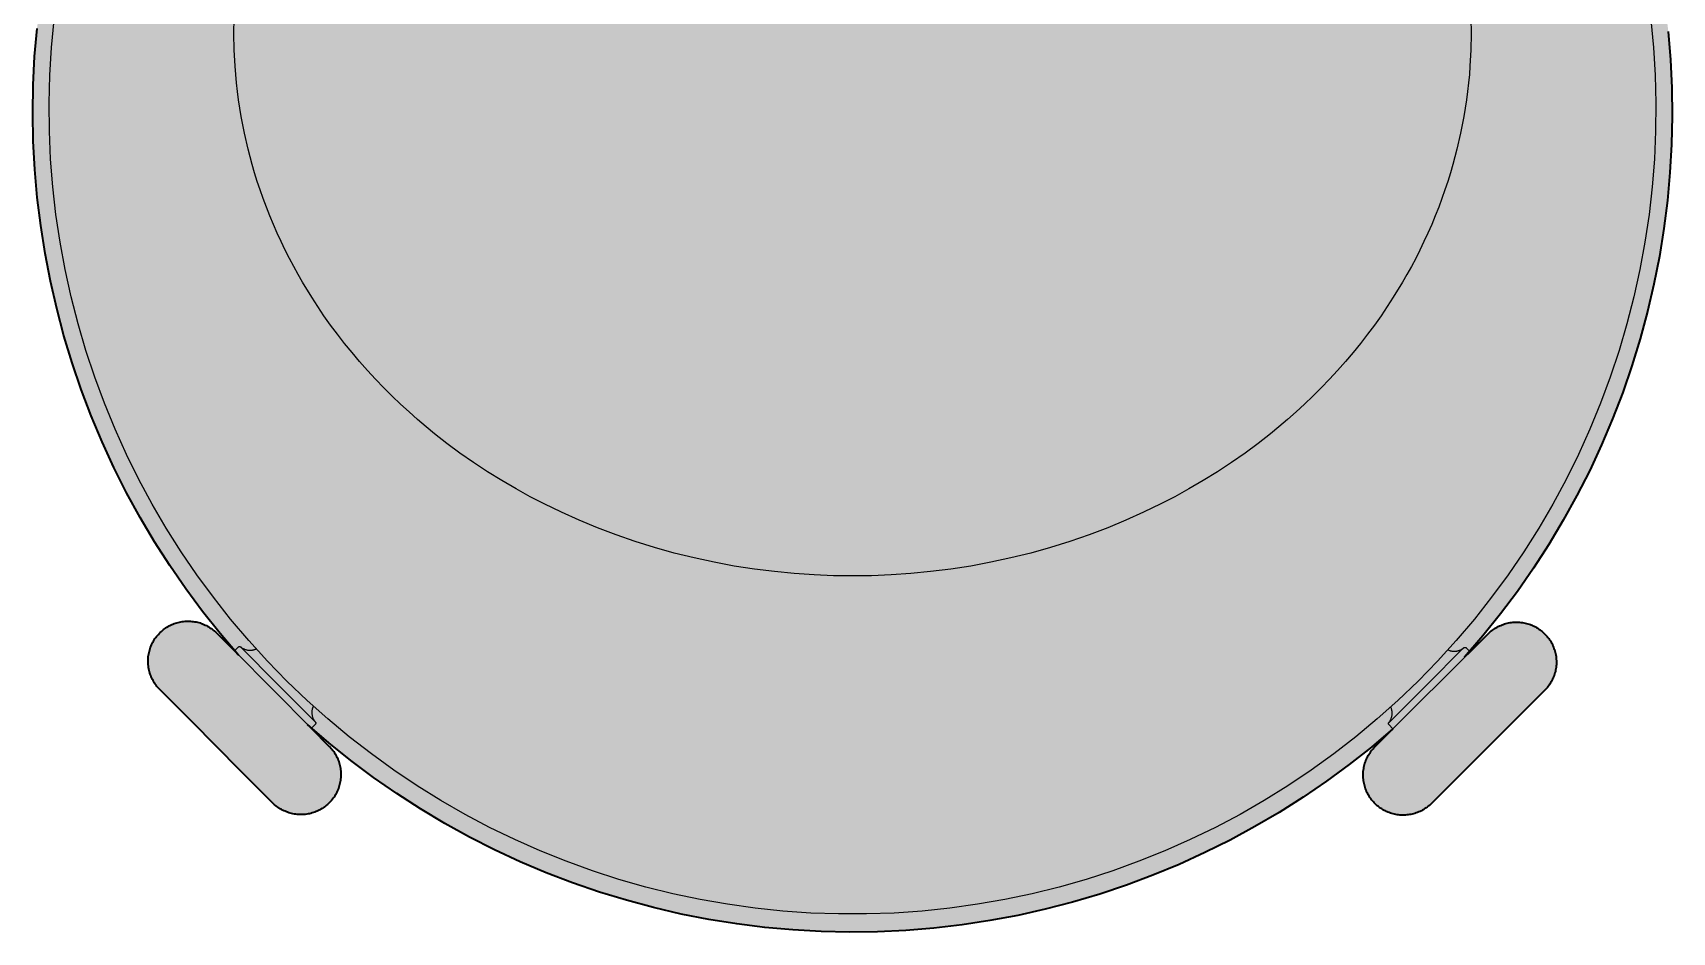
# Model space of a CAD drawing. Header units: millimetres. Extents: x 0 to 1859, y -892 to 969.
# Drawn here: x 182.3 to 633.3, y -891.6 to -644.4 of the extents above; entities that cross this region are included whole.
import ezdxf

# ---------------------------------------------------------------- set-up
doc = ezdxf.new("R2010")
doc.units = ezdxf.units.MM
doc.layers.add('Blocks', color=7, linetype='Continuous')
doc.layers.add('Blocks$Fill', color=7, linetype='Continuous', true_color=0xffffff)
doc.layers.add('Blocks$Inner', color=7, linetype='Continuous', lineweight=25, true_color=0x007f00)
doc.layers.add('Blocks$Outline', color=7, linetype='Continuous', lineweight=35, true_color=0xff3f3f)

# ---------------------------------------------------------------- blocks, each defined once
blk = doc.blocks.new('Rey Barstool Top')
at = {"layer": 'Blocks$Fill'}
h = blk.add_hatch(color=256, dxfattribs=at)
h.paths.add_polyline_path([(157.21, 62.08), (151.98, 56.88), (151.7, 56.63), (151.41, 56.39), (151.11, 56.16), (150.81, 55.93), (150.5, 55.72), (150.18, 55.52), (149.85, 55.33), (149.52, 55.16), (149.18, 54.99), (148.84, 54.83), (148.49, 54.69), (148.14, 54.56), (147.78, 54.44), (147.42, 54.33), (147.05, 54.24), (146.69, 54.16), (146.31, 54.09), (145.94, 54.03), (145.57, 53.99), (145.19, 53.96), (144.82, 53.94), (144.44, 53.94), (144.06, 53.94), (143.69, 53.97), (143.31, 54), (142.94, 54.05), (142.57, 54.11), (142.2, 54.18), (141.83, 54.26), (141.47, 54.36), (141.1, 54.47), (140.75, 54.59), (140.4, 54.73), (140.05, 54.87), (139.71, 55.03), (139.37, 55.2), (139.04, 55.38), (138.72, 55.57), (138.4, 55.77), (138.09, 55.99), (137.79, 56.21), (137.49, 56.45), (137.2, 56.69), (136.93, 56.95), (136.66, 57.21), (118.76, 75.18), (118.55, 75.41), (118.35, 75.65), (118.16, 75.89), (117.98, 76.15), (117.8, 76.4), (117.63, 76.67), (117.48, 76.94), (117.33, 77.21), (117.19, 77.49), (117.06, 77.77), (116.94, 78.06), (116.83, 78.36), (116.73, 78.65), (116.64, 78.95), (116.56, 79.25), (116.49, 79.56), (116.43, 79.86), (116.38, 80.17), (116.34, 80.48), (116.32, 80.79), (116.3, 81.1), (116.02, 88.64), (116.01, 88.92), (116.02, 89.2), (116.03, 89.48), (116.05, 89.77), (116.08, 90.05), (116.13, 90.33), (116.18, 90.6), (116.24, 90.88), (116.31, 91.15), (116.38, 91.43), (116.47, 91.7), (116.57, 91.96), (116.67, 92.22), (116.78, 92.48), (116.91, 92.74), (118.9, 96.72), (119.21, 97.25), (121.47, 100.68), (121.75, 101.05), (127.88, 107.82), (127.92, 107.86), (134.03, 113.86), (140.29, 119.7), (146.7, 125.37), (146.74, 125.4), (153.53, 130.44), (160.44, 135.3), (167.48, 139.99), (167.48, 140), (175.07, 144.27), (182.77, 148.35), (190.58, 152.22), (198.7, 155.92), (206.93, 159.4), (215.24, 162.66), (223.67, 165.64), (232.17, 168.39), (240.74, 170.91), (249.41, 173.15), (258.13, 175.15), (266.9, 176.92), (275.45, 178.35), (284.04, 179.56), (292.65, 180.56), (301.77, 181.2), (310.9, 181.58), (320.03, 181.72), (344.37, 181.52), (353.5, 181.1), (362.61, 180.41), (371.78, 179.32), (380.91, 177.98), (390, 176.37), (398.76, 174.53), (407.46, 172.45), (416.1, 170.12), (424.65, 167.52), (433.13, 164.69), (441.53, 161.63), (449.81, 158.3), (458.01, 154.74), (466.1, 150.96), (473.37, 147.28), (480.55, 143.42), (487.64, 139.39), (494.65, 134.67), (501.55, 129.78), (508.36, 124.68), (514.74, 118.99), (520.98, 113.13), (527.08, 107.11), (527.11, 107.07), (533.21, 100.28), (533.5, 99.9), (535.74, 96.47), (536.04, 95.93), (538.03, 91.94), (538.15, 91.69), (538.26, 91.43), (538.36, 91.16), (538.46, 90.9), (538.54, 90.63), (538.62, 90.36), (538.69, 90.08), (538.75, 89.81), (538.8, 89.53), (538.84, 89.25), (538.87, 88.97), (538.89, 88.69), (538.9, 88.4), (538.91, 88.12), (538.9, 87.84), (538.59, 80.3), (538.57, 79.99), (538.54, 79.68), (538.5, 79.37), (538.45, 79.06), (538.39, 78.76), (538.32, 78.45), (538.24, 78.15), (538.15, 77.85), (538.05, 77.56), (537.94, 77.27), (537.82, 76.98), (537.69, 76.7), (537.55, 76.42), (537.4, 76.14), (537.24, 75.88), (537.07, 75.61), (536.89, 75.36), (536.71, 75.1), (536.52, 74.86), (536.31, 74.62), (536.1, 74.39), (535.89, 74.17), (517.87, 56.23), (517.59, 55.97), (517.31, 55.73), (517.01, 55.5), (516.71, 55.27), (516.4, 55.06), (516.08, 54.86), (515.75, 54.67), (515.42, 54.49), (515.08, 54.32), (514.74, 54.16), (514.39, 54.02), (514.04, 53.89), (513.68, 53.77), (513.32, 53.66), (512.96, 53.56), (512.59, 53.48), (512.22, 53.41), (511.85, 53.35), (511.48, 53.3), (511.1, 53.27), (510.72, 53.25), (510.35, 53.25), (509.97, 53.25), (509.59, 53.27), (509.22, 53.3), (508.85, 53.35), (508.47, 53.41), (508.1, 53.48), (507.74, 53.56), (507.37, 53.65), (507.01, 53.76), (506.65, 53.88), (506.3, 54.02), (505.95, 54.16), (505.61, 54.32), (505.27, 54.48), (504.94, 54.66), (504.62, 54.85), (504.3, 55.06), (503.99, 55.27), (503.68, 55.49), (503.39, 55.72), (503.1, 55.97), (502.82, 56.22), (502.55, 56.48), (497.61, 61.44), (497.11, 60.95), (502.11, 55.01), (506.9, 48.91), (511.47, 42.65), (515.83, 36.23), (519.96, 29.67), (523.87, 22.97), (527.54, 16.14), (530.98, 9.19), (534.17, 2.12), (537.12, -5.05), (539.82, -12.32), (542.27, -19.68), (544.47, -27.12), (546.41, -34.63), (548.09, -42.2), (549.5, -49.83), (550.66, -57.5), (551.55, -65.2), (552.17, -72.93), (552.53, -80.68), (552.62, -88.43), (552.45, -96.19), (552.01, -103.93), (551.3, -111.65), (550.33, -119.35), (549.09, -127.01), (547.59, -134.62), (545.83, -142.17), (543.81, -149.66), (541.54, -157.07), (539.01, -164.4), (536.23, -171.64), (533.2, -178.79), (529.93, -185.82), (526.42, -192.73), (522.67, -199.53), (518.7, -206.18), (514.49, -212.7), (510.07, -219.07), (505.43, -225.28), (500.57, -231.33), (495.51, -237.21), (502.28, -230.48), (502.56, -230.23), (502.85, -229.98), (503.15, -229.75), (503.46, -229.53), (503.78, -229.31), (504.1, -229.11), (504.43, -228.92), (504.76, -228.74), (505.1, -228.58), (505.45, -228.42), (505.8, -228.28), (506.16, -228.15), (506.52, -228.03), (506.88, -227.92), (507.25, -227.83), (507.62, -227.75), (508, -227.68), (508.37, -227.63), (508.75, -227.58), (509.13, -227.55), (509.51, -227.54), (509.89, -227.54), (510.27, -227.55), (510.64, -227.57), (511.02, -227.61), (511.4, -227.66), (511.77, -227.72), (512.15, -227.8), (512.52, -227.88), (512.88, -227.99), (513.24, -228.1), (513.6, -228.22), (513.96, -228.36), (514.3, -228.51), (514.65, -228.68), (514.98, -228.85), (515.32, -229.04), (515.64, -229.23), (515.96, -229.44), (516.27, -229.66), (516.57, -229.89), (516.87, -230.13), (517.15, -230.38), (517.43, -230.64), (517.7, -230.91), (517.95, -231.19), (518.2, -231.47), (518.44, -231.77), (518.67, -232.07), (518.89, -232.38), (519.1, -232.7), (519.29, -233.03), (519.48, -233.36), (519.65, -233.7), (519.81, -234.04), (519.96, -234.39), (520.1, -234.74), (520.22, -235.1), (520.33, -235.47), (520.43, -235.83), (520.52, -236.2), (520.59, -236.57), (520.66, -236.95), (520.7, -237.33), (520.74, -237.7), (520.76, -238.08), (520.77, -238.46), (520.77, -238.84), (520.75, -239.22), (520.72, -239.6), (520.68, -239.98), (520.62, -240.35), (520.55, -240.73), (520.47, -241.1), (520.37, -241.46), (520.27, -241.83), (520.15, -242.19), (520.01, -242.54), (519.87, -242.9), (519.71, -243.24), (519.54, -243.58), (519.36, -243.92), (519.17, -244.24), (518.97, -244.57), (518.76, -244.88), (518.53, -245.19), (518.3, -245.48), (518.05, -245.77), (517.8, -246.06), (486.09, -277.65), (485.81, -277.9), (485.52, -278.14), (485.22, -278.38), (484.91, -278.6), (484.59, -278.81), (484.27, -279.01), (483.94, -279.2), (483.61, -279.38), (483.27, -279.55), (482.92, -279.71), (482.57, -279.85), (482.21, -279.98), (481.85, -280.1), (481.49, -280.2), (481.12, -280.3), (480.75, -280.38), (480.37, -280.45), (480, -280.5), (479.62, -280.54), (479.24, -280.57), (478.86, -280.59), (478.48, -280.59), (478.1, -280.58), (477.72, -280.56), (477.35, -280.52), (476.97, -280.47), (476.6, -280.41), (476.22, -280.33), (475.85, -280.24), (475.49, -280.14), (475.13, -280.03), (474.77, -279.9), (474.41, -279.76), (474.07, -279.61), (473.72, -279.45), (473.38, -279.28), (473.05, -279.09), (472.73, -278.89), (472.41, -278.68), (472.1, -278.47), (471.8, -278.24), (471.5, -278), (471.22, -277.75), (470.94, -277.49), (470.67, -277.22), (470.41, -276.94), (470.17, -276.65), (469.93, -276.36), (469.7, -276.05), (469.48, -275.74), (469.27, -275.42), (469.08, -275.1), (468.89, -274.77), (468.72, -274.43), (468.56, -274.09), (468.41, -273.74), (468.27, -273.38), (468.15, -273.02), (468.04, -272.66), (467.94, -272.29), (467.85, -271.92), (467.78, -271.55), (467.71, -271.18), (467.67, -270.8), (467.63, -270.42), (467.61, -270.04), (467.6, -269.66), (467.6, -269.28), (467.62, -268.91), (467.65, -268.53), (467.69, -268.15), (467.75, -267.77), (467.82, -267.4), (467.9, -267.03), (468, -266.66), (468.1, -266.3), (468.22, -265.94), (468.36, -265.58), (468.5, -265.23), (468.66, -264.88), (468.82, -264.54), (469, -264.21), (469.2, -263.88), (469.4, -263.56), (469.61, -263.25), (469.84, -262.94), (470.07, -262.64), (470.32, -262.35), (470.57, -262.07), (470.84, -261.8), (475.79, -256.86), (463.76, -266.69), (457.5, -271.29), (451.08, -275.67), (444.52, -279.83), (437.82, -283.76), (430.98, -287.45), (424.02, -290.91), (416.95, -294.13), (409.77, -297.1), (402.49, -299.82), (395.12, -302.29), (387.67, -304.5), (380.15, -306.46), (372.57, -308.15), (364.93, -309.58), (357.25, -310.75), (349.53, -311.66), (341.79, -312.29), (334.03, -312.66), (326.26, -312.77), (318.49, -312.6), (310.73, -312.17), (302.99, -311.47), (295.28, -310.5), (287.61, -309.27), (279.99, -307.78), (272.42, -306.02), (264.91, -304.01), (257.48, -301.73), (250.14, -299.2), (242.88, -296.42), (235.72, -293.4), (228.68, -290.12), (221.75, -286.61), (214.94, -282.86), (208.27, -278.88), (201.74, -274.67), (195.36, -270.23), (189.13, -265.58), (183.07, -260.72), (177.22, -255.69), (183.45, -261.95), (183.7, -262.23), (183.95, -262.53), (184.18, -262.83), (184.4, -263.13), (184.61, -263.45), (184.82, -263.77), (185.01, -264.1), (185.19, -264.43), (185.35, -264.77), (185.51, -265.12), (185.65, -265.47), (185.78, -265.83), (185.9, -266.19), (186.01, -266.55), (186.1, -266.92), (186.18, -267.29), (186.25, -267.67), (186.3, -268.04), (186.34, -268.42), (186.37, -268.8), (186.39, -269.18), (186.39, -269.56), (186.38, -269.94), (186.36, -270.32), (186.32, -270.69), (186.27, -271.07), (186.21, -271.45), (186.13, -271.82), (186.04, -272.19), (185.94, -272.55), (185.83, -272.92), (185.7, -273.27), (185.56, -273.63), (185.41, -273.98), (185.25, -274.32), (185.08, -274.66), (184.89, -274.99), (184.69, -275.31), (184.49, -275.63), (184.27, -275.94), (184.04, -276.24), (183.8, -276.54), (183.55, -276.82), (183.29, -277.1), (183.02, -277.37), (182.74, -277.63), (182.45, -277.88), (182.16, -278.11), (181.86, -278.34), (181.54, -278.56), (181.23, -278.77), (180.9, -278.96), (180.57, -279.15), (180.23, -279.32), (179.89, -279.48), (179.54, -279.63), (179.18, -279.77), (178.83, -279.89), (178.46, -280), (178.1, -280.1), (177.73, -280.19), (177.35, -280.27), (176.98, -280.33), (176.6, -280.38), (176.22, -280.41), (175.85, -280.43), (175.47, -280.44), (175.09, -280.44), (174.71, -280.42), (174.33, -280.39), (173.95, -280.35), (173.58, -280.29), (173.2, -280.22), (172.83, -280.14), (172.46, -280.05), (172.1, -279.94), (171.74, -279.82), (171.38, -279.69), (171.03, -279.54), (170.69, -279.38), (170.35, -279.22), (170.01, -279.04), (169.68, -278.84), (169.36, -278.64), (169.05, -278.43), (168.74, -278.2), (168.44, -277.97), (168.15, -277.72), (167.87, -277.47), (136.28, -245.76), (136.03, -245.48), (135.78, -245.19), (135.55, -244.89), (135.33, -244.58), (135.12, -244.27), (134.91, -243.94), (134.72, -243.61), (134.54, -243.28), (134.38, -242.94), (134.22, -242.59), (134.08, -242.24), (133.95, -241.88), (133.83, -241.52), (133.72, -241.16), (133.63, -240.79), (133.55, -240.42), (133.48, -240.05), (133.43, -239.67), (133.39, -239.29), (133.36, -238.91), (133.34, -238.53), (133.34, -238.15), (133.35, -237.78), (133.37, -237.4), (133.41, -237.02), (133.46, -236.64), (133.52, -236.27), (133.6, -235.9), (133.69, -235.53), (133.79, -235.16), (133.9, -234.8), (134.03, -234.44), (134.17, -234.09), (134.32, -233.74), (134.48, -233.39), (134.65, -233.06), (134.84, -232.73), (135.04, -232.4), (135.24, -232.08), (135.46, -231.77), (135.69, -231.47), (135.93, -231.18), (136.18, -230.89), (136.44, -230.61), (136.71, -230.34), (136.99, -230.09), (137.28, -229.84), (137.57, -229.6), (137.87, -229.37), (138.18, -229.15), (138.5, -228.95), (138.83, -228.75), (139.16, -228.57), (139.5, -228.39), (139.84, -228.23), (140.19, -228.08), (140.55, -227.94), (140.9, -227.82), (141.27, -227.71), (141.63, -227.61), (142, -227.52), (142.38, -227.45), (142.75, -227.39), (143.13, -227.34), (143.51, -227.3), (143.88, -227.28), (144.26, -227.27), (144.64, -227.27), (145.02, -227.29), (145.4, -227.32), (145.78, -227.37), (146.15, -227.42), (146.53, -227.49), (146.9, -227.57), (147.27, -227.67), (147.63, -227.77), (147.99, -227.89), (148.35, -228.03), (148.7, -228.17), (149.04, -228.33), (149.38, -228.5), (149.72, -228.68), (150.05, -228.87), (150.37, -229.07), (150.68, -229.28), (150.99, -229.51), (151.29, -229.74), (151.58, -229.99), (151.86, -230.24), (152.13, -230.51), (158.18, -236.58), (148.31, -224.61), (143.69, -218.38), (139.29, -211.99), (135.11, -205.46), (131.16, -198.79), (127.44, -191.98), (123.95, -185.05), (120.71, -178.01), (117.71, -170.85), (114.96, -163.6), (112.46, -156.26), (110.21, -148.84), (108.22, -141.34), (106.49, -133.78), (105.02, -126.17), (103.81, -118.51), (102.86, -110.81), (102.19, -103.08), (101.77, -95.34), (101.63, -87.58), (101.75, -79.83), (102.14, -72.08), (102.79, -64.35), (103.71, -56.65), (104.89, -48.99), (106.34, -41.37), (108.05, -33.8), (110.01, -26.3), (112.24, -18.87), (114.71, -11.52), (117.44, -4.26), (120.42, 2.9), (123.64, 9.96), (127.11, 16.9), (130.8, 23.71), (134.74, 30.4), (138.89, 36.95), (143.28, 43.35), (147.87, 49.59), (152.69, 55.67), (157.7, 61.59)], flags=0)
h.paths.add_polyline_path([(465.9, 101.51), (461.49, 105.5), (456.09, 109.2), (448.27, 113.77), (440.52, 117.38), (432.65, 120.76), (424.69, 123.9), (417.4, 126.49), (410.04, 128.88), (402.62, 131.07), (395.12, 133.01), (387.57, 134.76), (379.98, 136.29), (365.62, 138.53), (358.41, 139.38), (350.67, 139.94), (342.92, 140.3), (335.16, 140.44), (312.2, 140.35), (304.44, 140.03), (296.7, 139.5), (289.49, 138.68), (282.29, 137.67), (275.12, 136.49), (267.52, 134.99), (259.97, 133.27), (252.47, 131.35), (245.03, 129.19), (237.67, 126.83), (230.37, 124.27), (222.39, 121.16), (214.51, 117.81), (206.74, 114.23), (198.91, 109.68), (193.49, 106), (189.07, 102.04), (186.21, 99.09), (186.31, 98.72), (186.4, 98.35), (186.48, 97.98), (186.54, 97.6), (186.59, 97.23), (186.62, 96.85), (186.65, 96.47), (186.66, 96.09), (186.65, 95.71), (186.64, 95.33), (186.61, 94.95), (186.56, 94.57), (186.51, 94.19), (186.44, 93.82), (186.36, 93.45), (186.26, 93.08), (186.16, 92.71), (186.04, 92.35), (185.91, 91.99), (185.76, 91.64), (185.6, 91.29), (185.44, 90.95), (185.26, 90.62), (185.06, 90.29), (184.86, 89.97), (184.65, 89.65), (184.42, 89.34), (184.19, 89.04), (183.94, 88.75), (183.69, 88.47), (183.42, 88.2), (178.46, 83.26), (178.96, 82.76), (190.93, 92.5), (197.16, 97.06), (203.54, 101.4), (210.07, 105.51), (216.74, 109.41), (223.53, 113.07), (230.45, 116.5), (237.47, 119.69), (244.61, 122.63), (251.84, 125.34), (259.16, 127.79), (266.56, 129.99), (274.02, 131.93), (281.56, 133.62), (289.14, 135.05), (296.77, 136.22), (304.44, 137.13), (312.13, 137.78), (319.84, 138.16), (327.55, 138.28), (335.27, 138.13), (342.98, 137.72), (350.67, 137.04), (358.33, 136.11), (365.95, 134.91), (373.53, 133.45), (381.06, 131.73), (388.52, 129.76), (395.91, 127.53), (403.22, 125.05), (410.44, 122.32), (417.56, 119.35), (424.58, 116.13), (431.48, 112.68), (438.26, 108.99), (444.91, 105.07), (451.42, 100.93), (457.79, 96.56), (464, 91.98), (470.05, 87.19), (475.94, 82.2), (476.44, 82.69), (470.9, 88.44), (470.71, 88.65), (470.56, 88.84), (470.44, 88.99), (470.34, 89.12), (470.25, 89.24), (470.17, 89.35), (470.03, 89.58), (469.89, 89.81), (469.75, 90.04), (469.62, 90.28), (469.5, 90.51), (469.38, 90.76), (469.27, 91), (469.16, 91.25), (469.07, 91.5), (468.97, 91.75), (468.88, 92), (468.8, 92.26), (468.73, 92.52), (468.66, 92.78), (468.6, 93.04), (468.54, 93.3), (468.49, 93.57), (468.45, 93.83), (468.41, 94.1), (468.38, 94.36), (468.36, 94.63), (468.34, 94.9), (468.33, 95.17), (468.33, 95.44), (468.34, 95.79), (468.35, 96.13), (468.38, 96.48), (468.42, 96.83), (468.47, 97.17), (468.53, 97.51), (468.6, 97.86), (468.68, 98.19), (468.77, 98.53)], flags=0)
at = {"layer": 'Blocks$Inner'}
for points in [[(546.72, -61.92), (547.45, -69.56), (547.92, -77.21), (548.12, -84.88), (548.05, -92.55), (547.72, -100.22), (547.12, -107.86), (546.26, -115.49), (545.13, -123.08), (543.74, -130.62), (542.09, -138.11), (540.18, -145.54), (538.01, -152.9), (535.59, -160.18), (532.92, -167.37), (530, -174.46), (526.83, -181.45), (523.43, -188.33), (519.79, -195.08), (515.91, -201.7), (511.81, -208.18), (507.49, -214.52), (502.94, -220.7), (498.19, -226.72), (493.23, -232.58), (488.07, -238.25), (482.72, -243.75), (477.18, -249.05), (471.46, -254.16), (465.56, -259.07), (459.5, -263.77), (453.28, -268.26), (446.9, -272.53), (440.38, -276.57), (433.73, -280.39), (426.95, -283.97), (420.04, -287.32), (413.03, -290.42), (405.91, -293.28), (398.7, -295.89), (391.4, -298.25), (384.02, -300.35), (376.57, -302.2), (369.07, -303.78), (361.51, -305.11), (353.91, -306.17), (346.28, -306.97), (338.63, -307.5), (330.96, -307.77), (323.29, -307.77), (315.63, -307.5), (307.97, -306.97), (300.34, -306.17), (292.75, -305.11), (285.19, -303.78), (277.68, -302.2), (270.24, -300.35), (262.86, -298.25), (255.56, -295.89), (248.35, -293.28), (241.23, -290.42), (234.21, -287.32), (227.31, -283.97), (220.53, -280.39), (213.87, -276.57), (207.35, -272.53), (200.98, -268.26), (194.76, -263.77), (188.7, -259.07), (182.8, -254.16), (177.08, -249.05), (171.54, -243.75), (166.18, -238.25), (161.02, -232.58), (156.06, -226.72), (151.31, -220.7), (146.77, -214.52), (142.45, -208.18), (138.34, -201.7), (134.47, -195.08), (130.83, -188.33), (127.42, -181.45), (124.26, -174.46), (121.34, -167.37), (118.67, -160.18), (116.24, -152.9), (114.08, -145.54), (112.17, -138.11), (110.52, -130.62), (109.13, -123.08), (108, -115.49), (107.13, -107.86), (106.54, -100.22), (106.2, -92.55), (106.14, -84.88), (106.34, -77.21), (106.8, -69.56), (107.53, -61.92)], [(497.22, -61.43), (497.3, -65.8), (497.22, -70.17), (496.99, -74.69), (496.82, -76.99), (496.6, -79.31), (496.34, -81.63), (496.03, -83.95), (495.69, -86.27), (495.3, -88.57), (494.88, -90.86), (494.42, -93.12), (493.41, -97.53), (492.28, -101.75), (491.61, -104.04), (490.89, -106.37), (490.11, -108.72), (489.27, -111.09), (488.38, -113.46), (487.44, -115.84), (486.45, -118.22), (485.41, -120.58), (484.33, -122.93), (483.21, -125.24), (482.05, -127.53), (480.86, -129.77), (479.64, -131.97), (478.41, -134.12), (475.9, -138.23), (474.25, -140.76), (472.53, -143.31), (470.71, -145.86), (468.82, -148.41), (466.86, -150.94), (464.82, -153.45), (462.72, -155.93), (460.56, -158.37), (458.35, -160.77), (456.09, -163.11), (453.8, -165.39), (451.48, -167.61), (449.14, -169.76), (446.79, -171.83), (444.45, -173.83), (442.11, -175.74), (438.72, -178.39), (435.13, -181.04), (431.39, -183.65), (427.54, -186.19), (423.62, -188.62), (419.68, -190.92), (415.77, -193.07), (411.94, -195.06), (407.22, -197.34), (402.35, -199.53), (397.33, -201.6), (392.19, -203.55), (386.94, -205.36), (381.59, -207.03), (376.18, -208.54), (370.71, -209.89), (365.19, -211.08), (359.66, -212.11), (354.13, -212.97), (348.62, -213.66), (343.14, -214.19), (337.72, -214.56), (332.37, -214.78), (327.13, -214.85), (321.88, -214.78), (316.54, -214.56), (311.12, -214.19), (305.64, -213.66), (300.13, -212.97), (294.59, -212.11), (289.06, -211.08), (283.55, -209.89), (278.08, -208.54), (272.66, -207.03), (267.32, -205.36), (262.07, -203.55), (256.93, -201.6), (251.91, -199.53), (247.03, -197.34), (242.31, -195.06), (238.49, -193.07), (234.58, -190.92), (230.64, -188.62), (226.72, -186.19), (222.87, -183.65), (219.13, -181.04), (215.54, -178.39), (212.14, -175.74), (209.81, -173.83), (207.46, -171.83), (205.12, -169.76), (202.78, -167.61), (200.46, -165.39), (198.17, -163.11), (195.91, -160.77), (193.7, -158.37), (191.54, -155.93), (189.44, -153.45), (187.4, -150.94), (185.43, -148.41), (183.54, -145.86), (181.73, -143.31), (180, -140.76), (178.36, -138.23), (175.85, -134.12), (174.61, -131.97), (173.4, -129.77), (172.21, -127.53), (171.05, -125.24), (169.93, -122.93), (168.85, -120.58), (167.81, -118.22), (166.82, -115.84), (165.88, -113.46), (164.99, -111.09), (164.15, -108.72), (163.37, -106.37), (162.64, -104.04), (161.97, -101.75), (160.85, -97.53), (159.84, -93.12), (159.38, -90.86), (158.95, -88.57), (158.57, -86.27), (158.22, -83.95), (157.92, -81.63), (157.66, -79.31), (157.44, -76.99), (157.26, -74.69), (157.03, -70.17), (156.96, -65.8), (157.03, -61.43)], [(158.18, -236.58), (153.14, -230.68), (148.31, -224.61), (143.69, -218.38), (139.29, -211.99), (135.11, -205.46), (131.16, -198.79), (127.44, -191.98), (123.95, -185.05), (120.71, -178.01), (117.71, -170.85), (114.96, -163.6), (112.46, -156.26), (110.21, -148.84), (108.22, -141.34), (106.49, -133.78), (105.02, -126.17), (103.81, -118.51), (102.86, -110.81), (102.19, -103.08), (101.77, -95.34), (101.63, -87.58), (101.75, -79.83), (102.14, -72.08), (102.79, -64.35)], [(551.55, -65.2), (552.17, -72.93), (552.53, -80.68), (552.62, -88.43), (552.45, -96.19), (552.01, -103.93), (551.3, -111.65), (550.33, -119.35), (549.09, -127.01), (547.59, -134.62), (545.83, -142.17), (543.81, -149.66), (541.54, -157.07), (539.01, -164.4), (536.23, -171.64), (533.2, -178.79), (529.93, -185.82), (526.42, -192.73), (522.67, -199.53), (518.7, -206.18), (514.49, -212.7), (510.07, -219.07), (505.43, -225.28), (500.57, -231.33), (495.51, -237.21)], [(157.14, -235.4), (158.14, -234.4), (158.28, -234.3), (158.29, -234.29), (158.31, -234.28), (158.33, -234.28), (158.34, -234.27), (158.36, -234.27), (158.38, -234.26), (158.39, -234.26), (158.41, -234.25), (158.43, -234.25), (158.44, -234.25), (158.46, -234.25), (158.48, -234.24), (158.5, -234.24), (158.51, -234.24), (158.53, -234.24), (158.55, -234.25), (158.57, -234.25), (158.58, -234.25), (158.6, -234.25), (158.62, -234.26), (158.63, -234.26), (158.65, -234.27), (158.67, -234.27), (158.68, -234.28), (158.7, -234.28), (158.72, -234.29), (158.73, -234.3), (169.07, -244.68), (179.29, -254.9)], [(158.73, -234.3), (158.73, -234.3), (158.75, -234.31), (158.76, -234.32), (158.78, -234.32), (158.79, -234.33), (158.81, -234.34), (158.82, -234.36), (158.93, -234.44), (159.04, -234.52), (159.15, -234.6), (159.27, -234.67), (159.39, -234.74), (159.51, -234.8), (159.63, -234.86), (159.75, -234.92), (159.88, -234.97), (160.01, -235.02), (160.14, -235.07), (160.27, -235.1), (160.4, -235.14), (160.53, -235.17), (160.67, -235.2), (160.8, -235.22), (160.94, -235.23), (161.07, -235.24), (161.21, -235.25), (161.35, -235.25), (161.48, -235.25), (161.62, -235.25), (161.76, -235.23), (161.89, -235.22), (162.03, -235.2), (162.16, -235.17), (162.3, -235.14), (162.43, -235.11), (162.56, -235.07), (162.69, -235.03), (162.82, -234.98), (162.94, -234.93), (163.09, -234.85)], [(490.92, -235.11), (491.07, -235.19), (491.2, -235.25), (491.33, -235.3), (491.45, -235.34), (491.58, -235.38), (491.72, -235.42), (491.85, -235.45), (491.98, -235.48), (492.12, -235.5), (492.25, -235.52), (492.39, -235.53), (492.53, -235.54), (492.66, -235.54), (492.8, -235.54), (492.94, -235.54), (493.07, -235.53), (493.21, -235.51), (493.34, -235.49), (493.48, -235.47), (493.61, -235.44), (493.74, -235.41), (493.87, -235.37), (494, -235.33), (494.13, -235.28), (494.26, -235.23), (494.38, -235.17), (494.51, -235.11), (494.63, -235.05), (494.75, -234.98), (494.86, -234.91), (494.98, -234.83), (495.09, -234.75), (495.2, -234.67), (495.3, -234.58), (495.31, -234.57), (495.33, -234.56), (495.34, -234.55), (495.36, -234.54), (495.37, -234.53), (495.39, -234.53), (495.4, -234.52), (495.42, -234.51), (495.43, -234.5), (495.45, -234.5), (495.47, -234.49), (495.48, -234.49), (495.5, -234.48), (495.52, -234.48), (495.53, -234.47), (495.55, -234.47), (495.57, -234.47), (495.59, -234.47), (495.6, -234.47), (495.62, -234.47), (495.64, -234.47), (495.65, -234.47), (495.67, -234.47), (495.69, -234.47), (495.71, -234.47), (495.72, -234.48), (495.74, -234.48), (495.76, -234.48), (495.77, -234.49), (495.79, -234.49), (495.81, -234.5), (495.82, -234.51), (495.84, -234.51), (495.85, -234.52), (495.87, -234.53), (495.88, -234.54), (495.9, -234.55), (495.91, -234.56), (495.93, -234.57), (495.94, -234.58), (495.95, -234.59), (495.97, -234.6), (495.98, -234.61), (496.98, -235.61)], [(475.72, -256.79), (474.73, -255.79), (474.63, -255.65), (474.62, -255.63), (474.61, -255.62), (474.61, -255.6), (474.6, -255.59), (474.59, -255.57), (474.59, -255.55), (474.59, -255.54), (474.58, -255.52), (474.58, -255.5), (474.58, -255.48), (474.57, -255.47), (474.57, -255.45), (474.57, -255.43), (474.57, -255.41), (474.57, -255.4), (474.57, -255.38), (474.58, -255.36), (474.58, -255.35), (474.58, -255.33), (474.59, -255.31), (474.59, -255.29), (474.59, -255.28), (474.6, -255.26), (474.61, -255.24), (474.61, -255.23), (474.62, -255.21), (474.63, -255.2), (485.01, -244.85), (495.23, -234.64)], [(178.81, -250.6), (178.73, -250.74), (178.68, -250.87), (178.63, -251), (178.59, -251.13), (178.55, -251.26), (178.51, -251.39), (178.48, -251.52), (178.45, -251.65), (178.43, -251.79), (178.41, -251.93), (178.4, -252.06), (178.39, -252.2), (178.39, -252.33), (178.39, -252.47), (178.39, -252.61), (178.4, -252.74), (178.42, -252.88), (178.44, -253.01), (178.46, -253.15), (178.49, -253.28), (178.52, -253.41), (178.56, -253.55), (178.6, -253.68), (178.65, -253.8), (178.7, -253.93), (178.76, -254.06), (178.82, -254.18), (178.88, -254.3), (178.95, -254.42), (179.02, -254.53), (179.09, -254.65), (179.17, -254.76), (179.26, -254.87), (179.34, -254.97), (179.35, -254.99), (179.37, -255), (179.38, -255.01), (179.38, -255.03), (179.39, -255.04), (179.4, -255.06), (179.41, -255.07), (179.42, -255.09), (179.42, -255.11), (179.43, -255.12), (179.44, -255.14), (179.44, -255.15), (179.45, -255.17), (179.45, -255.19), (179.45, -255.21), (179.46, -255.22), (179.46, -255.24), (179.46, -255.26), (179.46, -255.27), (179.46, -255.29), (179.46, -255.31), (179.46, -255.33), (179.46, -255.34), (179.46, -255.36), (179.46, -255.38), (179.45, -255.39), (179.45, -255.41), (179.44, -255.43), (179.44, -255.45), (179.43, -255.46), (179.43, -255.48), (179.42, -255.49), (179.42, -255.51), (179.41, -255.53), (179.4, -255.54), (179.39, -255.56), (179.38, -255.57), (179.37, -255.58), (179.36, -255.6), (179.35, -255.61), (179.34, -255.63), (179.33, -255.64), (179.32, -255.65), (178.31, -256.65)], [(474.63, -255.2), (474.63, -255.2), (474.64, -255.18), (474.64, -255.17), (474.65, -255.15), (474.66, -255.14), (474.67, -255.12), (474.68, -255.11), (474.77, -255), (474.85, -254.89), (474.93, -254.78), (475, -254.66), (475.07, -254.54), (475.13, -254.42), (475.19, -254.3), (475.25, -254.18), (475.3, -254.05), (475.35, -253.92), (475.39, -253.79), (475.43, -253.66), (475.47, -253.53), (475.5, -253.39), (475.52, -253.26), (475.54, -253.13), (475.56, -252.99), (475.57, -252.85), (475.58, -252.72), (475.58, -252.58), (475.58, -252.44), (475.57, -252.31), (475.56, -252.17), (475.55, -252.03), (475.53, -251.9), (475.5, -251.76), (475.47, -251.63), (475.44, -251.5), (475.4, -251.37), (475.36, -251.24), (475.31, -251.11), (475.26, -250.98), (475.18, -250.84)], [(475.79, -256.86), (469.86, -261.88), (463.76, -266.69), (457.5, -271.29), (451.08, -275.67), (444.52, -279.83), (437.82, -283.76), (430.98, -287.45), (424.02, -290.91), (416.95, -294.13), (409.77, -297.1), (402.49, -299.82), (395.12, -302.29), (387.67, -304.5), (380.15, -306.46), (372.57, -308.15), (364.93, -309.58), (357.25, -310.75), (349.53, -311.66), (341.79, -312.29), (334.03, -312.66), (326.26, -312.77), (318.49, -312.6), (310.73, -312.17), (302.99, -311.47), (295.28, -310.5), (287.61, -309.27), (279.99, -307.78), (272.42, -306.02), (264.91, -304.01), (257.48, -301.73), (250.14, -299.2), (242.88, -296.42), (235.72, -293.4), (228.68, -290.12), (221.75, -286.61), (214.94, -282.86), (208.27, -278.88), (201.74, -274.67), (195.36, -270.23), (189.13, -265.58), (183.07, -260.72), (177.18, -255.66)]]:
    blk.add_lwpolyline(points, dxfattribs=at)
for points in [[(167.87, -277.47), (167.6, -277.21), (158.71, -268.28), (145.44, -254.96), (136.55, -246.03), (136.28, -245.76), (136.03, -245.48), (135.78, -245.19), (135.55, -244.89), (135.33, -244.58), (135.12, -244.27), (134.91, -243.94), (134.72, -243.61), (134.54, -243.28), (134.38, -242.94), (134.22, -242.59), (134.08, -242.24), (133.95, -241.88), (133.83, -241.52), (133.72, -241.16), (133.63, -240.79), (133.55, -240.42), (133.48, -240.05), (133.43, -239.67), (133.39, -239.29), (133.36, -238.91), (133.34, -238.53), (133.34, -238.15), (133.35, -237.78), (133.37, -237.4), (133.41, -237.02), (133.46, -236.64), (133.52, -236.27), (133.6, -235.9), (133.69, -235.53), (133.79, -235.16), (133.9, -234.8), (134.03, -234.44), (134.17, -234.09), (134.32, -233.74), (134.48, -233.39), (134.65, -233.06), (134.84, -232.73), (135.04, -232.4), (135.24, -232.08), (135.46, -231.77), (135.69, -231.47), (135.93, -231.18), (136.18, -230.89), (136.44, -230.61), (136.71, -230.34), (136.99, -230.09), (137.28, -229.84), (137.57, -229.6), (137.87, -229.37), (138.18, -229.15), (138.5, -228.95), (138.83, -228.75), (139.16, -228.57), (139.5, -228.39), (139.84, -228.23), (140.19, -228.08), (140.55, -227.94), (140.9, -227.82), (141.27, -227.71), (141.63, -227.61), (142, -227.52), (142.38, -227.45), (142.75, -227.39), (143.13, -227.34), (143.51, -227.3), (143.88, -227.28), (144.26, -227.27), (144.64, -227.27), (145.02, -227.29), (145.4, -227.32), (145.78, -227.37), (146.15, -227.42), (146.53, -227.49), (146.9, -227.57), (147.27, -227.67), (147.63, -227.77), (147.99, -227.89), (148.35, -228.03), (148.7, -228.17), (149.04, -228.33), (149.38, -228.5), (149.72, -228.68), (150.05, -228.87), (150.37, -229.07), (150.68, -229.28), (150.99, -229.51), (151.29, -229.74), (151.58, -229.99), (151.86, -230.24), (152.13, -230.51), (157.07, -235.47), (178.24, -256.72), (183.18, -261.68), (183.45, -261.95), (183.7, -262.23), (183.95, -262.53), (184.18, -262.83), (184.4, -263.13), (184.61, -263.45), (184.82, -263.77), (185.01, -264.1), (185.19, -264.43), (185.35, -264.77), (185.51, -265.12), (185.65, -265.47), (185.78, -265.83), (185.9, -266.19), (186.01, -266.55), (186.1, -266.92), (186.18, -267.29), (186.25, -267.67), (186.3, -268.04), (186.34, -268.42), (186.37, -268.8), (186.39, -269.18), (186.39, -269.56), (186.38, -269.94), (186.36, -270.32), (186.32, -270.69), (186.27, -271.07), (186.21, -271.45), (186.13, -271.82), (186.04, -272.19), (185.94, -272.55), (185.83, -272.92), (185.7, -273.27), (185.56, -273.63), (185.41, -273.98), (185.25, -274.32), (185.08, -274.66), (184.89, -274.99), (184.69, -275.31), (184.49, -275.63), (184.27, -275.94), (184.04, -276.24), (183.8, -276.54), (183.55, -276.82), (183.29, -277.1), (183.02, -277.37), (182.74, -277.63), (182.45, -277.88), (182.16, -278.11), (181.86, -278.34), (181.54, -278.56), (181.23, -278.77), (180.9, -278.96), (180.57, -279.15), (180.23, -279.32), (179.89, -279.48), (179.54, -279.63), (179.18, -279.77), (178.83, -279.89), (178.46, -280), (178.1, -280.1), (177.73, -280.19), (177.35, -280.27), (176.98, -280.33), (176.6, -280.38), (176.22, -280.41), (175.85, -280.43), (175.47, -280.44), (175.09, -280.44), (174.71, -280.42), (174.33, -280.39), (173.95, -280.35), (173.58, -280.29), (173.2, -280.22), (172.83, -280.14), (172.46, -280.05), (172.1, -279.94), (171.74, -279.82), (171.38, -279.69), (171.03, -279.54), (170.69, -279.38), (170.35, -279.22), (170.01, -279.04), (169.68, -278.84), (169.36, -278.64), (169.05, -278.43), (168.74, -278.2), (168.44, -277.97), (168.15, -277.72)], [(517.8, -246.06), (517.53, -246.33), (508.61, -255.22), (495.29, -268.49), (486.36, -277.38), (486.09, -277.65), (485.81, -277.9), (485.52, -278.14), (485.22, -278.38), (484.91, -278.6), (484.59, -278.81), (484.27, -279.01), (483.94, -279.2), (483.61, -279.38), (483.27, -279.55), (482.92, -279.71), (482.57, -279.85), (482.21, -279.98), (481.85, -280.1), (481.49, -280.2), (481.12, -280.3), (480.75, -280.38), (480.37, -280.45), (480, -280.5), (479.62, -280.54), (479.24, -280.57), (478.86, -280.59), (478.48, -280.59), (478.1, -280.58), (477.72, -280.56), (477.35, -280.52), (476.97, -280.47), (476.6, -280.41), (476.22, -280.33), (475.85, -280.24), (475.49, -280.14), (475.13, -280.03), (474.77, -279.9), (474.41, -279.76), (474.07, -279.61), (473.72, -279.45), (473.38, -279.28), (473.05, -279.09), (472.73, -278.89), (472.41, -278.68), (472.1, -278.47), (471.8, -278.24), (471.5, -278), (471.22, -277.75), (470.94, -277.49), (470.67, -277.22), (470.41, -276.94), (470.17, -276.65), (469.93, -276.36), (469.7, -276.05), (469.48, -275.74), (469.27, -275.42), (469.08, -275.1), (468.89, -274.77), (468.72, -274.43), (468.56, -274.09), (468.41, -273.74), (468.27, -273.38), (468.15, -273.02), (468.04, -272.66), (467.94, -272.29), (467.85, -271.92), (467.78, -271.55), (467.71, -271.18), (467.67, -270.8), (467.63, -270.42), (467.61, -270.04), (467.6, -269.66), (467.6, -269.28), (467.62, -268.91), (467.65, -268.53), (467.69, -268.15), (467.75, -267.77), (467.82, -267.4), (467.9, -267.03), (468, -266.66), (468.1, -266.3), (468.22, -265.94), (468.36, -265.58), (468.5, -265.23), (468.66, -264.88), (468.82, -264.54), (469, -264.21), (469.2, -263.88), (469.4, -263.56), (469.61, -263.25), (469.84, -262.94), (470.07, -262.64), (470.32, -262.35), (470.57, -262.07), (470.84, -261.8), (475.79, -256.86), (497.05, -235.68), (502.01, -230.74), (502.28, -230.48), (502.56, -230.23), (502.85, -229.98), (503.15, -229.75), (503.46, -229.53), (503.78, -229.31), (504.1, -229.11), (504.43, -228.92), (504.76, -228.74), (505.1, -228.58), (505.45, -228.42), (505.8, -228.28), (506.16, -228.15), (506.52, -228.03), (506.88, -227.92), (507.25, -227.83), (507.62, -227.75), (508, -227.68), (508.37, -227.63), (508.75, -227.58), (509.13, -227.55), (509.51, -227.54), (509.89, -227.54), (510.27, -227.55), (510.64, -227.57), (511.02, -227.61), (511.4, -227.66), (511.77, -227.72), (512.15, -227.8), (512.52, -227.88), (512.88, -227.99), (513.24, -228.1), (513.6, -228.22), (513.96, -228.36), (514.3, -228.51), (514.65, -228.68), (514.98, -228.85), (515.32, -229.04), (515.64, -229.23), (515.96, -229.44), (516.27, -229.66), (516.57, -229.89), (516.87, -230.13), (517.15, -230.38), (517.43, -230.64), (517.7, -230.91), (517.95, -231.19), (518.2, -231.47), (518.44, -231.77), (518.67, -232.07), (518.89, -232.38), (519.1, -232.7), (519.29, -233.03), (519.48, -233.36), (519.65, -233.7), (519.81, -234.04), (519.96, -234.39), (520.1, -234.74), (520.22, -235.1), (520.33, -235.47), (520.43, -235.83), (520.52, -236.2), (520.59, -236.57), (520.66, -236.95), (520.7, -237.33), (520.74, -237.7), (520.76, -238.08), (520.77, -238.46), (520.77, -238.84), (520.75, -239.22), (520.72, -239.6), (520.68, -239.98), (520.62, -240.35), (520.55, -240.73), (520.47, -241.1), (520.37, -241.46), (520.27, -241.83), (520.15, -242.19), (520.01, -242.54), (519.87, -242.9), (519.71, -243.24), (519.54, -243.58), (519.36, -243.92), (519.17, -244.24), (518.97, -244.57), (518.76, -244.88), (518.53, -245.19), (518.3, -245.48), (518.05, -245.77)]]:
    blk.add_lwpolyline(points, close=True, dxfattribs=at)
at = {"layer": 'Blocks$Outline'}
for points in [[(158.18, -236.58), (153.14, -230.68), (148.31, -224.61), (143.69, -218.38), (139.29, -211.99), (135.11, -205.46), (131.16, -198.79), (127.44, -191.98), (123.95, -185.05), (120.71, -178.01), (117.71, -170.85), (114.96, -163.6), (112.46, -156.26), (110.21, -148.84), (108.22, -141.34), (106.49, -133.78), (105.02, -126.17), (103.81, -118.51), (102.86, -110.81), (102.19, -103.08), (101.77, -95.34), (101.63, -87.58), (101.75, -79.83), (102.14, -72.08), (102.79, -64.35)], [(551.55, -65.2), (552.17, -72.93), (552.53, -80.68), (552.62, -88.43), (552.45, -96.19), (552.01, -103.93), (551.3, -111.65), (550.33, -119.35), (549.09, -127.01), (547.59, -134.62), (545.83, -142.17), (543.81, -149.66), (541.54, -157.07), (539.01, -164.4), (536.23, -171.64), (533.2, -178.79), (529.93, -185.82), (526.42, -192.73), (522.67, -199.53), (518.7, -206.18), (514.49, -212.7), (510.07, -219.07), (505.43, -225.28), (500.57, -231.33), (495.51, -237.21)], [(167.87, -277.47), (167.6, -277.21), (158.71, -268.28), (145.44, -254.96), (136.55, -246.03), (136.28, -245.76), (136.03, -245.48), (135.78, -245.19), (135.55, -244.89), (135.33, -244.58), (135.12, -244.27), (134.91, -243.94), (134.72, -243.61), (134.54, -243.28), (134.38, -242.94), (134.22, -242.59), (134.08, -242.24), (133.95, -241.88), (133.83, -241.52), (133.72, -241.16), (133.63, -240.79), (133.55, -240.42), (133.48, -240.05), (133.43, -239.67), (133.39, -239.29), (133.36, -238.91), (133.34, -238.53), (133.34, -238.15), (133.35, -237.78), (133.37, -237.4), (133.41, -237.02), (133.46, -236.64), (133.52, -236.27), (133.6, -235.9), (133.69, -235.53), (133.79, -235.16), (133.9, -234.8), (134.03, -234.44), (134.17, -234.09), (134.32, -233.74), (134.48, -233.39), (134.65, -233.06), (134.84, -232.73), (135.04, -232.4), (135.24, -232.08), (135.46, -231.77), (135.69, -231.47), (135.93, -231.18), (136.18, -230.89), (136.44, -230.61), (136.71, -230.34), (136.99, -230.09), (137.28, -229.84), (137.57, -229.6), (137.87, -229.37), (138.18, -229.15), (138.5, -228.95), (138.83, -228.75), (139.16, -228.57), (139.5, -228.39), (139.84, -228.23), (140.19, -228.08), (140.55, -227.94), (140.9, -227.82), (141.27, -227.71), (141.63, -227.61), (142, -227.52), (142.38, -227.45), (142.75, -227.39), (143.13, -227.34), (143.51, -227.3), (143.88, -227.28), (144.26, -227.27), (144.64, -227.27), (145.02, -227.29), (145.4, -227.32), (145.78, -227.37), (146.15, -227.42), (146.53, -227.49), (146.9, -227.57), (147.27, -227.67), (147.63, -227.77), (147.99, -227.89), (148.35, -228.03), (148.7, -228.17), (149.04, -228.33), (149.38, -228.5), (149.72, -228.68), (150.05, -228.87), (150.37, -229.07), (150.68, -229.28), (150.99, -229.51), (151.29, -229.74), (151.58, -229.99), (151.86, -230.24), (152.13, -230.51), (157.07, -235.47), (158.18, -236.58)], [(495.51, -237.21), (497.05, -235.68), (502.01, -230.74), (502.28, -230.48), (502.56, -230.23), (502.85, -229.98), (503.15, -229.75), (503.46, -229.53), (503.78, -229.31), (504.1, -229.11), (504.43, -228.92), (504.76, -228.74), (505.1, -228.58), (505.45, -228.42), (505.8, -228.28), (506.16, -228.15), (506.52, -228.03), (506.88, -227.92), (507.25, -227.83), (507.62, -227.75), (508, -227.68), (508.37, -227.63), (508.75, -227.58), (509.13, -227.55), (509.51, -227.54), (509.89, -227.54), (510.27, -227.55), (510.64, -227.57), (511.02, -227.61), (511.4, -227.66), (511.77, -227.72), (512.15, -227.8), (512.52, -227.88), (512.88, -227.99), (513.24, -228.1), (513.6, -228.22), (513.96, -228.36), (514.3, -228.51), (514.65, -228.68), (514.98, -228.85), (515.32, -229.04), (515.64, -229.23), (515.96, -229.44), (516.27, -229.66), (516.57, -229.89), (516.87, -230.13), (517.15, -230.38), (517.43, -230.64), (517.7, -230.91), (517.95, -231.19), (518.2, -231.47), (518.44, -231.77), (518.67, -232.07), (518.89, -232.38), (519.1, -232.7), (519.29, -233.03), (519.48, -233.36), (519.65, -233.7), (519.81, -234.04), (519.96, -234.39), (520.1, -234.74), (520.22, -235.1), (520.33, -235.47), (520.43, -235.83), (520.52, -236.2), (520.59, -236.57), (520.66, -236.95), (520.7, -237.33), (520.74, -237.7), (520.76, -238.08), (520.77, -238.46), (520.77, -238.84), (520.75, -239.22), (520.72, -239.6), (520.68, -239.98), (520.62, -240.35), (520.55, -240.73), (520.47, -241.1), (520.37, -241.46), (520.27, -241.83), (520.15, -242.19), (520.01, -242.54), (519.87, -242.9), (519.71, -243.24), (519.54, -243.58), (519.36, -243.92), (519.17, -244.24), (518.97, -244.57), (518.76, -244.88), (518.53, -245.19), (518.3, -245.48), (518.05, -245.77), (517.8, -246.06)], [(517.8, -246.06), (517.53, -246.33), (508.61, -255.22), (495.29, -268.49), (486.36, -277.38), (486.09, -277.65), (485.81, -277.9), (485.52, -278.14), (485.22, -278.38), (484.91, -278.6), (484.59, -278.81), (484.27, -279.01), (483.94, -279.2), (483.61, -279.38), (483.27, -279.55), (482.92, -279.71), (482.57, -279.85), (482.21, -279.98), (481.85, -280.1), (481.49, -280.2), (481.12, -280.3), (480.75, -280.38), (480.37, -280.45), (480, -280.5), (479.62, -280.54), (479.24, -280.57), (478.86, -280.59), (478.48, -280.59), (478.1, -280.58), (477.72, -280.56), (477.35, -280.52), (476.97, -280.47), (476.6, -280.41), (476.22, -280.33), (475.85, -280.24), (475.49, -280.14), (475.13, -280.03), (474.77, -279.9), (474.41, -279.76), (474.07, -279.61), (473.72, -279.45), (473.38, -279.28), (473.05, -279.09), (472.73, -278.89), (472.41, -278.68), (472.1, -278.47), (471.8, -278.24), (471.5, -278), (471.22, -277.75), (470.94, -277.49), (470.67, -277.22), (470.41, -276.94), (470.17, -276.65), (469.93, -276.36), (469.7, -276.05), (469.48, -275.74), (469.27, -275.42), (469.08, -275.1), (468.89, -274.77), (468.72, -274.43), (468.56, -274.09), (468.41, -273.74), (468.27, -273.38), (468.15, -273.02), (468.04, -272.66), (467.94, -272.29), (467.85, -271.92), (467.78, -271.55), (467.71, -271.18), (467.67, -270.8), (467.63, -270.42), (467.61, -270.04), (467.6, -269.66), (467.6, -269.28), (467.62, -268.91), (467.65, -268.53), (467.69, -268.15), (467.75, -267.77), (467.82, -267.4), (467.9, -267.03), (468, -266.66), (468.1, -266.3), (468.22, -265.94), (468.36, -265.58), (468.5, -265.23), (468.66, -264.88), (468.82, -264.54), (469, -264.21), (469.2, -263.88), (469.4, -263.56), (469.61, -263.25), (469.84, -262.94), (470.07, -262.64), (470.32, -262.35), (470.57, -262.07), (470.84, -261.8), (475.79, -256.86)], [(177.22, -255.69), (178.24, -256.72), (183.18, -261.68), (183.45, -261.95), (183.7, -262.23), (183.95, -262.53), (184.18, -262.83), (184.4, -263.13), (184.61, -263.45), (184.82, -263.77), (185.01, -264.1), (185.19, -264.43), (185.35, -264.77), (185.51, -265.12), (185.65, -265.47), (185.78, -265.83), (185.9, -266.19), (186.01, -266.55), (186.1, -266.92), (186.18, -267.29), (186.25, -267.67), (186.3, -268.04), (186.34, -268.42), (186.37, -268.8), (186.39, -269.18), (186.39, -269.56), (186.38, -269.94), (186.36, -270.32), (186.32, -270.69), (186.27, -271.07), (186.21, -271.45), (186.13, -271.82), (186.04, -272.19), (185.94, -272.55), (185.83, -272.92), (185.7, -273.27), (185.56, -273.63), (185.41, -273.98), (185.25, -274.32), (185.08, -274.66), (184.89, -274.99), (184.69, -275.31), (184.49, -275.63), (184.27, -275.94), (184.04, -276.24), (183.8, -276.54), (183.55, -276.82), (183.29, -277.1), (183.02, -277.37), (182.74, -277.63), (182.45, -277.88), (182.16, -278.11), (181.86, -278.34), (181.54, -278.56), (181.23, -278.77), (180.9, -278.96), (180.57, -279.15), (180.23, -279.32), (179.89, -279.48), (179.54, -279.63), (179.18, -279.77), (178.83, -279.89), (178.46, -280), (178.1, -280.1), (177.73, -280.19), (177.35, -280.27), (176.98, -280.33), (176.6, -280.38), (176.22, -280.41), (175.85, -280.43), (175.47, -280.44), (175.09, -280.44), (174.71, -280.42), (174.33, -280.39), (173.95, -280.35), (173.58, -280.29), (173.2, -280.22), (172.83, -280.14), (172.46, -280.05), (172.1, -279.94), (171.74, -279.82), (171.38, -279.69), (171.03, -279.54), (170.69, -279.38), (170.35, -279.22), (170.01, -279.04), (169.68, -278.84), (169.36, -278.64), (169.05, -278.43), (168.74, -278.2), (168.44, -277.97), (168.15, -277.72), (167.87, -277.47)], [(475.79, -256.86), (469.86, -261.88), (463.76, -266.69), (457.5, -271.29), (451.08, -275.67), (444.52, -279.83), (437.82, -283.76), (430.98, -287.45), (424.02, -290.91), (416.95, -294.13), (409.77, -297.1), (402.49, -299.82), (395.12, -302.29), (387.67, -304.5), (380.15, -306.46), (372.57, -308.15), (364.93, -309.58), (357.25, -310.75), (349.53, -311.66), (341.79, -312.29), (334.03, -312.66), (326.26, -312.77), (318.49, -312.6), (310.73, -312.17), (302.99, -311.47), (295.28, -310.5), (287.61, -309.27), (279.99, -307.78), (272.42, -306.02), (264.91, -304.01), (257.48, -301.73), (250.14, -299.2), (242.88, -296.42), (235.72, -293.4), (228.68, -290.12), (221.75, -286.61), (214.94, -282.86), (208.27, -278.88), (201.74, -274.67), (195.36, -270.23), (189.13, -265.58), (183.07, -260.72), (177.22, -255.69)]]:
    blk.add_lwpolyline(points, dxfattribs=at)

msp = doc.modelspace()

# ---------------------------------------------------------------- block references
at = {"layer": 'Blocks'}
msp.add_blockref('Rey Barstool Top', (80.67, -578.85), dxfattribs=at)

doc.saveas('drawing.dxf')
